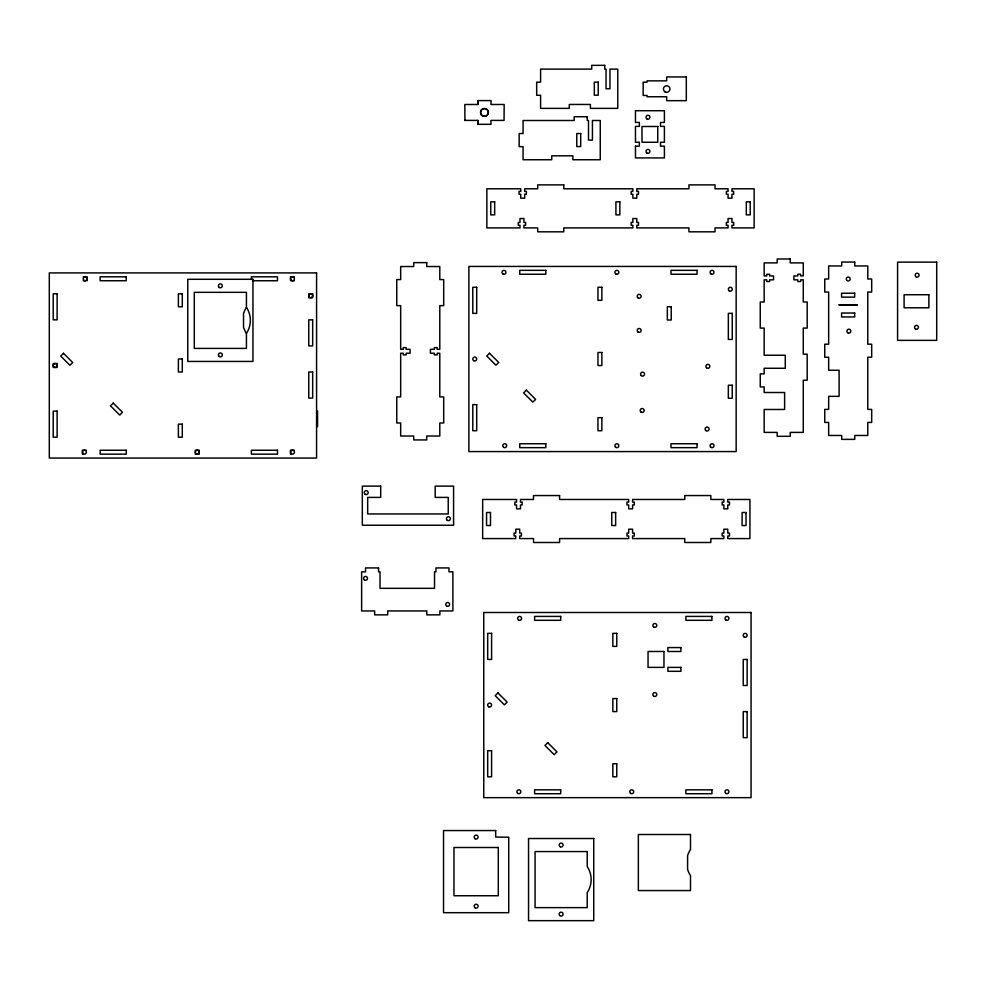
<?xml version="1.0" encoding="UTF-8"?>
<svg xmlns="http://www.w3.org/2000/svg" width="986" height="986" viewBox="0 0 986 986"><rect width="100%" height="100%" fill="white"/><g stroke="black" fill="none" stroke-linecap="round" stroke-linejoin="round"><path stroke-width="1.48" d="M464.936 120.403L464.825 104.491L477.964 104.491L477.865 100.584L491.065 100.584L490.892 104.491L504.166 104.491L504.056 120.403L490.892 120.403L491.003 124.31L477.865 124.31L477.865 120.403L464.825 120.403M83.194 276.82L87.113 276.82L87.113 280.739M294.42 276.82L290.513 276.82L290.513 280.739M83.194 280.739L85.807 280.739M252.921 280.739L277.473 280.739L277.473 276.82L251.393 276.82L251.393 279.432M291.807 280.739L294.42 280.739M86.349 450.232L82.43 450.232L82.43 454.152M294.42 450.232L290.513 450.232L290.513 454.152M196.633 454.152L199.246 454.152L199.246 450.232L195.327 450.232L195.327 454.152M477.964 100.584L477.964 104.491M477.964 120.403L477.964 124.31M317.566 411.014L317.566 426.655M246.438 307.336L246.438 292.337L194.291 292.337L194.291 348.403L246.438 348.403L246.438 333.416A23.689 23.689 0 0 0 246.438 307.336A23.689 23.689 0 0 0 243.53 313.573L243.53 327.179A23.689 23.689 0 0 0 246.438 333.416M635.465 146.187L635.465 157.92L664.404 157.92L664.404 146.187L660.497 146.187L660.497 142.267L664.404 142.267L664.404 126.368L660.497 126.368L660.497 122.449L664.404 122.449L664.404 110.715L635.465 110.715L635.465 122.449L639.372 122.449L639.372 126.368L635.465 126.368L635.465 142.267L639.372 142.267L639.372 146.187L635.465 146.187M63.474 353.296L60.701 356.069L69.92 365.288L72.693 362.515L63.474 353.296M113.254 403.089L110.494 405.85L119.713 415.069L122.474 412.308L113.254 403.089M489.5 353.259L486.739 356.032L495.958 365.251L498.719 362.478L489.5 353.259M526.376 390.148L523.615 392.909L532.834 402.128L535.595 399.367L526.376 390.148M497.942 692.887L495.182 695.648L504.401 704.867L507.161 702.106L497.942 692.887M547.723 742.668L544.962 745.441L554.181 754.66L556.942 751.887L547.723 742.668M604.738 65.347L591.711 65.347L591.711 69.119L540.599 69.119L540.599 82.158L536.68 82.158L536.68 95.26L540.599 95.26L540.599 108.374L569.279 108.374L569.279 104.454L590.404 104.454L590.404 108.374L617.778 108.374L617.778 69.119L609.964 69.119L609.964 88.74L606.045 88.74L606.045 69.119L604.738 69.119L604.738 65.347M686.305 76.945L666.684 76.945L666.684 80.852L647.062 80.852L647.062 82.158L643.155 82.158L643.155 95.457L647.062 95.457L647.062 96.764L666.684 96.764L666.684 100.671L686.305 100.671L686.305 76.945M598.231 82.158L594.311 82.158L594.311 95.198L598.231 95.198L598.231 82.158M587.212 116.718L574.172 116.718L574.172 120.502L523.061 120.502L523.061 133.529L519.154 133.529L519.154 146.643L523.061 146.643L523.061 159.744L551.741 159.744L551.741 155.825L572.866 155.825L572.866 159.744L600.252 159.744L600.252 120.502L592.426 120.502L592.426 140.123L588.506 140.123L588.506 120.502L587.212 120.502L587.212 116.718M657.761 126.491L641.985 126.491L641.985 142.267L657.761 142.267L657.761 126.491M580.692 133.529L576.773 133.529L576.773 146.569L580.692 146.569L580.692 133.529M563.782 184.875L537.703 184.875L537.703 188.794L524.663 188.794L524.663 191.395L526.364 191.395L526.364 194.267L524.663 194.267L524.663 198.174L520.756 198.174L520.756 194.267L519.055 194.267L519.055 191.395L520.756 191.395L520.756 188.794L486.85 188.794L486.85 227.902L519.992 227.902L519.992 225.301L518.291 225.301L518.291 222.429L519.992 222.429L519.992 218.522L523.899 218.522L523.899 222.429L525.6 222.429L525.6 225.301L523.899 225.301L523.899 227.902L537.703 227.902L537.703 231.821L563.782 231.821L563.782 227.902L632.876 227.902L632.876 225.301L631.188 225.301L631.188 222.429L632.876 222.429L632.876 218.522L636.796 218.522L636.796 222.429L638.484 222.429L638.484 225.301L636.796 225.301L636.796 227.902L688.943 227.902L688.943 231.821L715.023 231.821L715.023 227.902L728.062 227.902L728.062 225.301L726.362 225.301L726.362 222.429L728.062 222.429L728.062 218.522L731.969 218.522L731.969 222.429L733.67 222.429L733.67 225.301L731.969 225.301L731.969 227.902L754.142 227.902L754.142 188.794L731.969 188.794L731.969 191.395L733.67 191.395L733.67 194.267L731.969 194.267L731.969 198.174L728.062 198.174L728.062 194.267L726.362 194.267L726.362 191.395L728.062 191.395L728.062 188.794L715.023 188.794L715.023 184.875L688.943 184.875L688.943 188.794L636.796 188.794L636.796 191.395L638.484 191.395L638.484 194.267L636.796 194.267L636.796 198.174L632.876 198.174L632.876 194.267L631.188 194.267L631.188 191.395L632.876 191.395L632.876 188.794L563.782 188.794L563.782 184.875M494.676 201.822L490.769 201.822L490.769 214.862L494.676 214.862L494.676 201.822M619.849 201.822L615.93 201.822L615.93 214.862L619.849 214.862L619.849 201.822M750.223 201.822L746.316 201.822L746.316 214.862L750.223 214.862L750.223 201.822M790.23 258.985L777.19 258.985L777.19 262.892L764.162 262.892L764.162 275.932L766.763 275.932L766.763 274.244L769.635 274.244L769.635 275.932L773.542 275.932L773.542 279.839L769.635 279.839L769.635 281.54L766.763 281.54L766.763 279.839L764.162 279.839L764.162 302.012L760.243 302.012L760.243 328.091L764.162 328.091L764.162 355.231L785.275 355.231L785.275 368.271L764.162 368.271L764.162 373.879L760.243 373.879L760.243 386.906L764.162 386.906L764.162 392.514L784.622 392.514L784.622 409.473L764.162 409.473L764.162 432.398L777.19 432.398L777.19 436.305L790.23 436.305L790.23 432.398L803.27 432.398L803.27 380.239L807.189 380.239L807.189 354.159L803.27 354.159L803.27 328.091L807.189 328.091L807.189 302.012L803.27 302.012L803.27 279.839L800.669 279.839L800.669 281.54L797.797 281.54L797.797 279.839L793.878 279.839L793.878 275.932L797.797 275.932L797.797 274.244L800.669 274.244L800.669 275.932L803.27 275.932L803.27 262.892L790.23 262.892L790.23 258.985M854.739 262.054L841.699 262.054L841.699 265.961L828.659 265.961L828.659 279.001L824.752 279.001L824.752 292.041L828.659 292.041L828.659 344.2L824.752 344.2L824.752 357.24L828.659 357.24L828.659 370.268L839.098 370.268L839.098 396.347L828.659 396.347L828.659 409.387L824.752 409.387L824.752 422.427L828.659 422.427L828.659 435.467L841.699 435.467L841.699 439.374L854.739 439.374L854.739 435.467L867.779 435.467L867.779 422.427L871.686 422.427L871.686 409.387L867.779 409.387L867.779 357.24L871.686 357.24L871.686 344.2L867.779 344.2L867.779 292.041L871.686 292.041L871.686 279.001L867.779 279.001L867.779 265.961L854.739 265.961L854.739 262.054M936.7 262.128L897.58 262.128L897.58 340.367L936.7 340.367L936.7 262.128M426.753 262.621L413.713 262.621L413.713 266.528L400.673 266.528L400.673 279.568L396.766 279.568L396.766 305.648L400.673 305.648L400.673 349.315L403.286 349.315L403.286 347.627L406.158 347.627L406.158 349.315L410.065 349.315L410.065 353.235L406.158 353.235L406.158 354.923L403.286 354.923L403.286 353.235L400.673 353.235L400.673 396.914L396.766 396.914L396.766 422.982L400.673 422.982L400.673 436.022L413.713 436.022L413.713 439.941L426.753 439.941L426.753 436.022L439.793 436.022L439.793 422.982L443.7 422.982L443.7 396.914L439.793 396.914L439.793 353.235L437.18 353.235L437.18 354.923L434.321 354.923L434.321 353.235L430.401 353.235L430.401 349.315L434.321 349.315L434.321 347.627L437.18 347.627L437.18 349.315L439.793 349.315L439.793 305.648L443.7 305.648L443.7 279.568L439.793 279.568L439.793 266.528L426.753 266.528L426.753 262.621M736.16 266.43L468.88 266.43L468.88 451.576L736.16 451.576L736.16 266.43M545.813 270.337L519.733 270.337L519.733 274.244L545.813 274.244L545.813 270.337M697.053 270.337L670.973 270.337L670.973 274.244L697.053 274.244L697.053 270.337M316.58 272.912L49.3 272.912L49.3 458.059L316.58 458.059L316.58 272.912M126.22 276.82L100.153 276.82L100.153 280.739L126.22 280.739L126.22 276.82M252.958 279.297L187.771 279.297L187.771 361.443L252.958 361.443L252.958 279.297M476.706 287.283L472.787 287.283L472.787 313.363L476.706 313.363L476.706 287.283M601.867 287.283L597.96 287.283L597.96 300.323L601.867 300.323L601.867 287.283M854.677 293.212L841.576 293.212L841.576 297.131L854.677 297.131L854.677 293.212M57.126 293.779L53.207 293.779L53.207 319.846L57.126 319.846L57.126 293.779M182.287 293.779L178.38 293.779L178.38 306.819L182.287 306.819L182.287 293.779M312.673 293.779L308.766 293.779L308.766 297.686L312.673 297.686L312.673 293.779M928.874 294.728L904.1 294.728L904.1 307.792L928.874 307.792L928.874 294.728M857.352 304.822L839.098 304.822L857.352 304.822M671.232 306.72L667.325 306.72L667.325 320.019L671.232 320.019L671.232 306.72M854.677 313.03L841.576 313.03L841.576 316.95L854.677 316.95L854.677 313.03M732.253 313.363L728.346 313.363L728.346 339.443L732.253 339.443L732.253 313.363M312.673 319.846L308.766 319.846L308.766 345.926L312.673 345.926L312.673 319.846M601.867 352.483L597.96 352.483L597.96 365.523L601.867 365.523L601.867 352.483M182.287 358.966L178.38 358.966L178.38 372.005L182.287 372.005L182.287 358.966M57.126 363.526L53.207 363.526L53.207 367.445L57.126 367.445L57.126 363.526M312.673 372.005L308.766 372.005L308.766 398.085L312.673 398.085L312.673 372.005M732.253 385.23L728.346 385.23L728.346 398.27L732.253 398.27L732.253 385.23M476.706 404.63L472.787 404.63L472.787 430.709L476.706 430.709L476.706 404.63M57.126 411.125L53.207 411.125L53.207 437.192L57.126 437.192L57.126 411.125M601.867 417.67L597.96 417.67L597.96 430.709L601.867 430.709L601.867 417.67M182.287 424.153L178.38 424.153L178.38 437.192L182.287 437.192L182.287 424.153M545.813 443.749L519.733 443.749L519.733 447.656L545.813 447.656L545.813 443.749M697.053 443.749L670.973 443.749L670.973 447.656L697.053 447.656L697.053 443.749M126.22 450.232L100.153 450.232L100.153 454.152L126.22 454.152L126.22 450.232M277.473 450.232L251.393 450.232L251.393 454.152L277.473 454.152L277.473 450.232M380.695 486.123L362.318 486.123L362.318 525.23L453.585 525.23L453.585 486.123L435.196 486.123L435.196 497.4L448.236 497.4L448.236 513.952L367.667 513.952L367.667 497.4L380.695 497.4L380.695 486.123M559.58 495.551L533.512 495.551L533.512 499.471L520.472 499.471L520.472 502.071L522.161 502.071L522.161 504.943L520.472 504.943L520.472 508.85L516.553 508.85L516.553 504.943L514.865 504.943L514.865 502.071L516.553 502.071L516.553 499.471L482.659 499.471L482.659 538.578L515.789 538.578L515.789 535.977L514.1 535.977L514.1 533.106L515.789 533.106L515.789 529.199L519.708 529.199L519.708 533.106L521.397 533.106L521.397 535.977L519.708 535.977L519.708 538.578L533.512 538.578L533.512 542.497L559.58 542.497L559.58 538.578L628.686 538.578L628.686 535.977L626.985 535.977L626.985 533.106L628.686 533.106L628.686 529.199L632.593 529.199L632.593 533.106L634.294 533.106L634.294 535.977L632.593 535.977L632.593 538.578L684.752 538.578L684.752 542.497L710.832 542.497L710.832 538.578L723.86 538.578L723.86 535.977L722.171 535.977L722.171 533.106L723.86 533.106L723.86 529.199L727.779 529.199L727.779 533.106L729.467 533.106L729.467 535.977L727.779 535.977L727.779 538.578L749.939 538.578L749.939 499.471L727.779 499.471L727.779 502.071L729.467 502.071L729.467 504.943L727.779 504.943L727.779 508.85L723.86 508.85L723.86 504.943L722.171 504.943L722.171 502.071L723.86 502.071L723.86 499.471L710.832 499.471L710.832 495.551L684.752 495.551L684.752 499.471L632.593 499.471L632.593 502.071L634.294 502.071L634.294 504.943L632.593 504.943L632.593 508.85L628.686 508.85L628.686 504.943L626.985 504.943L626.985 502.071L628.686 502.071L628.686 499.471L559.58 499.471L559.58 495.551M490.486 512.498L486.566 512.498L486.566 525.538L490.486 525.538L490.486 512.498M615.646 512.498L611.739 512.498L611.739 525.538L615.646 525.538L615.646 512.498M746.032 512.498L742.113 512.498L742.113 525.538L746.032 525.538L746.032 512.498M378.575 567.924L365.535 567.924L365.535 571.831L361.628 571.831L361.628 610.95L374.668 610.95L374.668 614.857L387.708 614.857L387.708 610.95L426.815 610.95L426.815 614.857L439.855 614.857L439.855 610.95L452.894 610.95L452.894 571.831L448.987 571.831L448.987 567.924L435.948 567.924L435.948 571.831L434.518 571.831L434.518 588.322L380.017 588.322L380.017 571.831L378.575 571.831L378.575 567.924M751.061 612.503L483.769 612.503L483.769 797.649L751.061 797.649L751.061 612.503M560.701 616.41L534.622 616.41L534.622 620.317L560.701 620.317L560.701 616.41M711.941 616.41L685.862 616.41L685.862 620.317L711.941 620.317L711.941 616.41M491.595 633.357L487.688 633.357L487.688 659.437L491.595 659.437L491.595 633.357M616.768 633.357L612.848 633.357L612.848 646.397L616.768 646.397L616.768 633.357M680.907 647.568L667.879 647.568L667.879 651.487L680.907 651.487L680.907 647.568M663.96 651.487L648.061 651.487L648.061 667.386L663.96 667.386L663.96 651.487M747.142 659.437L743.234 659.437L743.234 685.517L747.142 685.517L747.142 659.437M680.907 667.386L667.879 667.386L667.879 671.306L680.907 671.306L680.907 667.386M616.768 698.556L612.848 698.556L612.848 711.596L616.768 711.596L616.768 698.556M747.142 711.596L743.234 711.596L743.234 737.664L747.142 737.664L747.142 711.596M491.595 750.703L487.688 750.703L487.688 776.783L491.595 776.783L491.595 750.703M616.768 763.743L612.848 763.743L612.848 776.783L616.768 776.783L616.768 763.743M560.701 789.823L534.622 789.823L534.622 793.73L560.701 793.73L560.701 789.823M711.941 789.823L685.862 789.823L685.862 793.73L711.941 793.73L711.941 789.823M495.687 830.557L443.54 830.557L443.54 912.691L508.727 912.691L508.727 837.2L495.687 837.077L495.687 830.557M690.496 834.501L638.349 834.501L638.349 890.555L690.496 890.555L690.496 875.568A23.689 23.689 0 0 1 687.587 869.332L687.587 855.725A23.689 23.689 0 0 1 690.496 849.488L690.496 834.501M593.745 838.519L528.545 838.519L528.545 920.653L593.745 920.653L593.745 838.519M498.3 847.504L453.967 847.504L453.967 895.744L498.3 895.744L498.3 847.504M587.225 851.559L535.065 851.559L535.065 907.625L587.225 907.625L587.225 892.626A23.689 23.689 0 0 0 587.225 866.546L587.225 851.559M475.153 838.766A1.96 1.96 0 0 0 478.087 837.077A1.96 1.96 0 0 0 475.153 835.376A1.96 1.96 0 0 0 475.153 838.766M475.153 907.872A1.96 1.96 0 0 0 478.087 906.183A1.96 1.96 0 0 0 475.153 904.482A1.96 1.96 0 0 0 475.153 907.872M560.171 846.727A1.96 1.96 0 0 0 563.105 845.039A1.96 1.96 0 0 0 560.171 843.338A1.96 1.96 0 0 0 560.171 846.727M559.765 915.526A1.96 1.96 0 0 0 563.031 914.651A1.96 1.96 0 0 0 560.64 912.247A1.96 1.96 0 0 0 559.765 915.526M219.385 287.518A1.96 1.96 0 0 0 222.318 285.817A1.96 1.96 0 0 0 219.385 284.128A1.96 1.96 0 0 0 219.385 287.518M218.978 356.303A1.96 1.96 0 0 0 222.257 355.428A1.96 1.96 0 0 0 219.853 353.037A1.96 1.96 0 0 0 218.978 356.303M647.001 118.924A1.96 1.96 0 0 0 649.934 117.235A1.96 1.96 0 0 0 647.001 115.547A1.96 1.96 0 0 0 647.001 118.924M647.001 153.089A1.96 1.96 0 0 0 649.934 151.4A1.96 1.96 0 0 0 647.001 149.699A1.96 1.96 0 0 0 647.001 153.089M482.548 115.83A3.907 3.907 0 0 0 488.415 112.453A3.907 3.907 0 0 0 482.548 109.064A3.907 3.907 0 0 0 482.548 115.83M481.636 115.214A3.907 3.907 0 0 0 488.181 113.464A3.907 3.907 0 0 0 483.386 108.67A3.907 3.907 0 0 0 481.636 115.214M665.057 91.834A3.254 3.254 0 0 0 669.95 89.011A3.254 3.254 0 0 0 665.057 86.176A3.254 3.254 0 0 0 665.057 91.834M846.838 280.394A1.96 1.96 0 0 0 850.105 279.506A1.96 1.96 0 0 0 847.713 277.115A1.96 1.96 0 0 0 846.838 280.394M847.898 332.849A1.96 1.96 0 0 0 850.832 331.16A1.96 1.96 0 0 0 847.898 329.46A1.96 1.96 0 0 0 847.898 332.849M915.513 329.016A1.96 1.96 0 0 0 918.447 327.327A1.96 1.96 0 0 0 915.513 325.626A1.96 1.96 0 0 0 915.513 329.016M916.167 276.869A1.96 1.96 0 0 0 919.1 275.168A1.96 1.96 0 0 0 916.167 273.479A1.96 1.96 0 0 0 916.167 276.869M447.385 520.411A1.96 1.96 0 0 0 450.331 518.722A1.96 1.96 0 0 0 447.385 517.021A1.96 1.96 0 0 0 447.385 520.411M365.251 494.331A1.96 1.96 0 0 0 368.185 492.643A1.96 1.96 0 0 0 365.251 490.942A1.96 1.96 0 0 0 365.251 494.331M364.154 579.731A1.96 1.96 0 0 0 367.433 578.856A1.96 1.96 0 0 0 365.03 576.465A1.96 1.96 0 0 0 364.154 579.731M446.707 606.119A1.96 1.96 0 0 0 449.641 604.43A1.96 1.96 0 0 0 446.707 602.729A1.96 1.96 0 0 0 446.707 606.119M488.662 706.765A1.96 1.96 0 0 0 491.595 705.076A1.96 1.96 0 0 0 488.662 703.375A1.96 1.96 0 0 0 488.662 706.765M518.648 620.058A1.96 1.96 0 0 0 521.582 618.37A1.96 1.96 0 0 0 518.648 616.669A1.96 1.96 0 0 0 518.648 620.058M725.955 620.058A1.96 1.96 0 0 0 728.888 618.37A1.96 1.96 0 0 0 725.955 616.669A1.96 1.96 0 0 0 725.955 620.058M744.208 637.005A1.96 1.96 0 0 0 747.142 635.317A1.96 1.96 0 0 0 744.208 633.628A1.96 1.96 0 0 0 744.208 637.005M725.955 793.471A1.96 1.96 0 0 0 728.888 791.77A1.96 1.96 0 0 0 725.955 790.082A1.96 1.96 0 0 0 725.955 793.471M630.781 793.471A1.96 1.96 0 0 0 633.715 791.77A1.96 1.96 0 0 0 630.781 790.082A1.96 1.96 0 0 0 630.781 793.471M517.884 793.471A1.96 1.96 0 0 0 520.818 791.77A1.96 1.96 0 0 0 517.884 790.082A1.96 1.96 0 0 0 517.884 793.471M653.854 627.096A1.96 1.96 0 0 0 656.787 625.407A1.96 1.96 0 0 0 653.854 623.719A1.96 1.96 0 0 0 653.854 627.096M653.447 695.894A1.96 1.96 0 0 0 656.725 695.019A1.96 1.96 0 0 0 654.334 692.616A1.96 1.96 0 0 0 653.447 695.894M706.481 367.716A1.972 1.972 0 0 0 709.772 366.829A1.972 1.972 0 0 0 707.369 364.426A1.972 1.972 0 0 0 706.481 367.716M641.159 375.543A1.972 1.972 0 0 0 644.45 374.655A1.972 1.972 0 0 0 642.046 372.24A1.972 1.972 0 0 0 641.159 375.543M641.171 412.173A1.972 1.972 0 0 0 644.129 410.484A1.972 1.972 0 0 0 641.183 408.771A1.972 1.972 0 0 0 641.171 412.173M705.693 430.426A1.972 1.972 0 0 0 708.996 429.551A1.972 1.972 0 0 0 706.58 427.135A1.972 1.972 0 0 0 705.693 430.426M503.76 447.397A1.96 1.96 0 0 0 506.693 445.697A1.96 1.96 0 0 0 503.76 444.008A1.96 1.96 0 0 0 503.76 447.397M473.773 360.691A1.96 1.96 0 0 0 476.706 359.003A1.96 1.96 0 0 0 473.773 357.302A1.96 1.96 0 0 0 473.773 360.691M502.996 274.022A1.96 1.96 0 0 0 505.929 272.321A1.96 1.96 0 0 0 502.996 270.632A1.96 1.96 0 0 0 502.996 274.022M615.893 273.985A1.96 1.96 0 0 0 618.826 272.296A1.96 1.96 0 0 0 615.893 270.595A1.96 1.96 0 0 0 615.893 273.985M729.32 290.932A1.96 1.96 0 0 0 732.253 289.243A1.96 1.96 0 0 0 729.32 287.555A1.96 1.96 0 0 0 729.32 290.932M711.066 447.397A1.96 1.96 0 0 0 714 445.697A1.96 1.96 0 0 0 711.066 444.008A1.96 1.96 0 0 0 711.066 447.397M615.893 447.397A1.96 1.96 0 0 0 618.826 445.697A1.96 1.96 0 0 0 615.893 444.008A1.96 1.96 0 0 0 615.893 447.397M638.188 297.982A1.96 1.96 0 0 0 641.122 296.281A1.96 1.96 0 0 0 638.188 294.592A1.96 1.96 0 0 0 638.188 297.982M638.188 332.134A1.96 1.96 0 0 0 641.122 330.446A1.96 1.96 0 0 0 638.188 328.745A1.96 1.96 0 0 0 638.188 332.134M711.066 273.985A1.96 1.96 0 0 0 714 272.296A1.96 1.96 0 0 0 711.066 270.595A1.96 1.96 0 0 0 711.066 273.985M54.193 367.174A1.96 1.96 0 0 0 57.126 365.486A1.96 1.96 0 0 0 54.193 363.797A1.96 1.96 0 0 0 54.193 367.174M84.18 280.48A1.96 1.96 0 0 0 87.113 278.779A1.96 1.96 0 0 0 84.18 277.091A1.96 1.96 0 0 0 84.18 280.48M291.486 280.48A1.96 1.96 0 0 0 294.42 278.779A1.96 1.96 0 0 0 291.486 277.091A1.96 1.96 0 0 0 291.486 280.48M309.74 297.427A1.96 1.96 0 0 0 312.673 295.726A1.96 1.96 0 0 0 309.74 294.038A1.96 1.96 0 0 0 309.74 297.427M291.486 453.88A1.96 1.96 0 0 0 294.42 452.192A1.96 1.96 0 0 0 291.486 450.491A1.96 1.96 0 0 0 291.486 453.88M196.313 453.88A1.96 1.96 0 0 0 199.246 452.192A1.96 1.96 0 0 0 196.313 450.491A1.96 1.96 0 0 0 196.313 453.88M83.416 453.88A1.96 1.96 0 0 0 86.349 452.192A1.96 1.96 0 0 0 83.416 450.491A1.96 1.96 0 0 0 83.416 453.88"/></g></svg>
